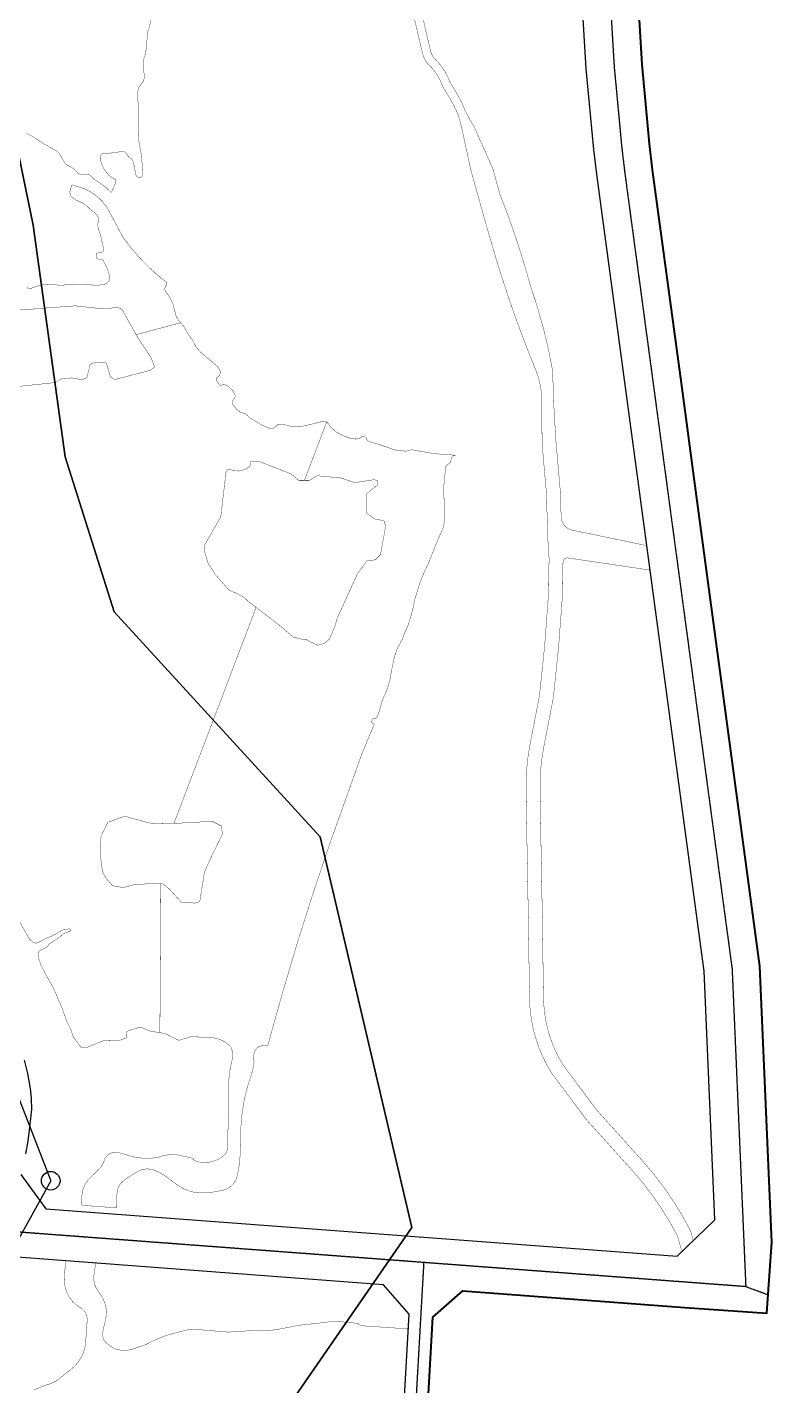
# Model space of a CAD drawing. Header units: millimetres. Extents: x -2018 to 1267, y -2136 to 2585.
# Drawn here: x 735 to 1267, y -178 to 792 of the extents above; entities that cross this region are included whole.
import ezdxf

# ---------------------------------------------------------------- set-up
doc = ezdxf.new("R2010")
doc.units = ezdxf.units.MM
doc.linetypes.add('DASH', pattern=[0.35, 0.25, -0.1])
for name, color, linetype in [('0block', 7, 'Continuous'), ('0lake', 140, 'DASH'), ('0road_center', 10, 'DASH'), ('1origin_square', 40, 'Continuous'), ('1origin_square_circle', 40, 'Continuous'), ('2area_all', 7, 'Continuous'), ('2area_up', 7, 'Continuous')]:
    doc.layers.add(name, color=color, linetype=linetype)
doc.layers.add('0edge', color=40, linetype='Continuous', lineweight=40)

msp = doc.modelspace()

# ---------------------------------------------------------------- linework, layer by layer
at = {"layer": '0block', "color": 7}
for points in [[(730.43, -27.32), (748.39, -51.9), (1199.57, -85.73), (1226.41, -59.72), (1218.76, 117.88), (1142.23, 685.19), (1139.91, 704.59), (1134.49, 762.35), (1098.72, 1358.46)], [(732.76, 54.22), (735.18, 44.79), (737, 34.04), (737.75, 27.07), (738.07, 19.01), (737.43, 12.98), (736.44, 4.37), (735.44, -3.62), (733.8, -12.5)], [(977.67, -661.89), (1007.96, -127.15), (989.49, -106.08), (715.06, -85.5), (691.02, -94.81), (669.62, -117.44), (659.06, -128.04), (653.57, -133.81), (648.97, -138.69), (646.45, -141.26), (640.75, -147.99), (636.07, -154.08), (630.13, -162.59), (623.88, -172.07), (619.99, -178.31)]]:
    msp.add_lwpolyline(points, dxfattribs=at)
at = {"layer": '0edge'}
msp.add_lwpolyline([(994.5, -665.41), (1024.87, -129.15), (1046.34, -110.34), (1204.94, -122.23), (1263.59, -126.34), (1267.13, -75.63), (1258.64, 121.42), (1213.32, 457.41), (1202.47, 537.87), (1181.91, 690.24), (1179.69, 708.84), (1174.38, 765.41), (1162.69, 960.08), (1157.9, 1040), (1138.65, 1360.82)], dxfattribs=at)
at = {"layer": '0lake', "const_width": 0.25}
for points in [[(827.24, 813.55), (822.14, 791.63), (822.01, 791.15), (821.84, 790.68), (821.41, 789.78), (821.26, 789.31), (821.21, 788.81), (820.97, 786.32), (820.91, 785.83), (820.86, 785.33), (820.25, 780.37), (820.19, 779.87), (820.15, 779.37), (819.86, 775.38), (819.81, 774.88), (819.74, 774.39), (819.44, 772.92), (819.32, 772.44), (819.16, 771.96), (818.37, 769.59), (818.25, 769.11), (818.18, 768.61), (817.79, 765.13), (817.75, 764.64), (817.79, 764.14), (818.4, 759.68), (818.46, 759.18), (818.49, 758.69), (818.49, 755.69), (818.47, 755.19), (818.38, 754.69), (818.28, 754.2), (818.14, 753.73), (817.88, 753.3), (816.63, 751.74), (816.32, 751.35), (816.02, 750.95), (814.96, 749.26), (814.7, 748.83), (814.51, 748.37), (814.2, 746.91), (814.1, 746.42), (814.05, 745.92), (814.11, 740.42), (814.12, 739.92), (814.14, 739.42), (814.4, 730.43), (814.42, 729.93), (814.42, 729.43), (814.5, 718.43), (814.51, 717.93), (814.53, 717.43), (814.83, 710.43), (814.88, 709.94), (814.96, 709.44), (816.16, 703.06), (816.24, 702.56), (816.31, 702.07), (817.26, 693.12), (817.3, 692.62), (817.31, 692.12), (817.1, 685.62), (816.95, 685.18), (816.55, 684.89), (816.08, 684.78), (815.58, 684.79), (815.08, 684.81), (814.59, 684.9), (813.62, 685.16), (813.24, 685.43), (812.96, 685.84), (812.69, 686.26), (812.49, 686.71), (812.38, 687.2), (812.17, 688.69), (812.09, 689.18), (812.01, 689.67), (811.31, 693.61), (811.22, 694.1), (811.1, 694.59), (810.69, 696.03), (810.51, 696.49), (810.25, 696.92), (809.68, 697.74), (809.36, 698.13), (808.98, 698.44), (807.73, 699.27), (807.35, 699.6), (807.04, 699.99), (805.93, 701.65), (805.65, 702.06), (805.33, 702.45), (804.97, 702.8), (804.52, 702.95), (803.52, 703.05), (803.03, 703.08), (802.53, 703.07), (800.53, 702.93), (800.03, 702.88), (799.54, 702.81), (796.58, 702.31), (796.09, 702.26), (795.59, 702.22), (789.6, 701.76), (789.11, 701.68), (788.63, 701.54), (788.15, 701.4), (787.77, 701.11), (787.52, 700.68), (787.36, 700.21), (787.3, 699.72), (787.24, 698.22), (787.24, 697.72), (787.33, 697.23), (787.93, 694.8), (788.08, 694.33), (788.29, 693.87), (789.89, 690.76), (790.15, 690.33), (790.44, 689.93), (793.2, 686.38), (793.55, 686.02), (793.95, 685.71), (795.59, 684.57), (796.02, 684.31), (796.46, 684.08), (797.8, 683.41), (798.2, 683.12), (798.44, 682.69), (798.39, 682.21), (798.28, 681.72), (798.16, 681.23), (798.02, 680.75), (797.85, 680.28), (797.32, 678.88), (797.14, 678.41), (796.94, 677.96), (795.22, 674.34), (794.88, 674.09), (791.63, 677.2), (791.26, 677.54), (790.88, 677.86), (787.29, 680.57), (786.88, 680.87), (786.45, 681.12), (783, 683.15), (782.57, 683.4), (782.19, 683.72), (780.96, 685.3), (780.65, 685.69), (780.26, 686.01), (779.44, 686.57), (779.01, 686.82), (778.53, 686.94), (777.53, 687.07), (777.04, 687.13), (776.54, 687.16), (775.06, 686.95), (774.57, 686.86), (774.09, 686.77), (772.64, 687.15), (772.15, 687.27), (771.68, 687.42), (771.21, 687.6), (770.82, 687.85), (770.64, 688.32), (770.43, 688.76), (770.08, 689.12), (769.72, 689.46), (769.36, 689.81), (769.01, 690.18), (768.69, 690.55), (768.33, 690.89), (766.6, 691.9), (766.16, 692.15), (765.73, 692.39), (763.93, 693.28), (763.5, 693.52), (763.11, 693.83), (762.34, 694.47), (761.98, 694.82), (761.69, 695.22), (760.55, 697.45), (760.31, 697.89), (758.47, 700.86), (758.2, 701.29), (757.91, 701.69), (756.88, 702.78), (756.52, 703.13), (756.13, 703.44), (755.72, 703.73), (755.31, 704.01), (754.88, 704.26), (751.83, 705.99), (751.4, 706.23), (750.96, 706.48), (746.16, 709.16), (745.73, 709.41), (745.31, 709.68), (742.01, 711.94), (741.59, 712.22), (741.17, 712.49), (739.05, 713.81), (738.62, 714.07), (738.19, 714.31), (735.5, 715.66), (735.06, 715.89), (734.66, 716.17)], [(1014.11, 814.27), (1023.03, 775.79), (1023.15, 775.3), (1023.28, 774.82), (1023.58, 773.87), (1023.75, 773.4), (1023.95, 772.94), (1024.38, 772.04), (1024.62, 771.6), (1024.89, 771.18), (1025.17, 770.77), (1025.45, 770.35), (1025.76, 769.96), (1026.43, 769.22), (1026.77, 768.85), (1027.1, 768.48), (1029.82, 765.55), (1030.15, 765.17), (1030.45, 764.77), (1032.51, 761.94), (1032.8, 761.53), (1033.07, 761.11), (1035.02, 757.62), (1035.25, 757.18), (1035.46, 756.72), (1036.98, 753.02), (1037.2, 752.57), (1037.45, 752.14), (1039.03, 749.59), (1039.29, 749.17), (1039.55, 748.74), (1042.36, 744.01), (1042.61, 743.58), (1042.85, 743.14), (1045.25, 738.75), (1045.48, 738.31), (1045.69, 737.85), (1047.81, 732.78), (1048.01, 732.32), (1048.23, 731.87), (1050.51, 727.42), (1050.74, 726.98), (1050.98, 726.54), (1053.85, 721.85), (1054.1, 721.42), (1054.33, 720.97), (1067.61, 691.31), (1067.78, 690.84), (1067.92, 690.36), (1072.54, 673.48), (1072.69, 673), (1072.86, 672.53), (1078.76, 657.13), (1078.94, 656.66), (1079.11, 656.19), (1084.55, 640.61), (1084.71, 640.14), (1084.87, 639.66), (1089.86, 623.94), (1090.01, 623.46), (1090.15, 622.98), (1094.81, 606.63), (1094.95, 606.15), (1095.11, 605.68), (1099.49, 592.38), (1099.64, 591.9), (1099.78, 591.42), (1103.61, 577.96), (1103.74, 577.47), (1103.87, 576.99), (1107.14, 563.38), (1107.26, 562.89), (1107.36, 562.4), (1110.18, 548.18), (1110.25, 547.68), (1110.28, 547.19), (1110.91, 535.2), (1110.93, 534.7), (1111.3, 522.71), (1111.32, 522.21), (1111.34, 521.71), (1112.76, 497.25), (1112.79, 496.75), (1112.83, 496.25), (1115.9, 461.39), (1115.94, 460.89), (1115.96, 460.39), (1116.55, 442.9), (1116.57, 442.4), (1116.62, 441.9), (1116.67, 441.41), (1116.73, 440.91), (1116.83, 440.42), (1117.25, 438.98), (1117.39, 438.5), (1117.59, 438.05), (1119.04, 436.01), (1119.35, 435.62), (1119.71, 435.28), (1121.74, 433.82), (1122.17, 433.57), (1122.64, 433.4), (1124.08, 432.97), (1124.56, 432.84), (1125.05, 432.73), (1177.43, 421.84), (1177.76, 421.57), (1177.86, 421.08), (1180.06, 404.73), (1179.89, 404.34), (1179.4, 404.38), (1121.54, 412.98), (1121.04, 413.03), (1120.54, 413.01), (1120.06, 412.91), (1119.59, 412.72), (1119.16, 412.46), (1118.79, 412.14), (1118.47, 411.75), (1118.22, 411.32), (1118.04, 410.85), (1117.95, 410.36), (1117.91, 409.86), (1117.89, 409.36), (1117.72, 404.37), (1117.71, 403.87), (1117.71, 403.37), (1117.59, 387.87), (1117.57, 387.37), (1117.53, 386.87), (1114.75, 349.47), (1114.7, 348.98), (1114.65, 348.48), (1111.03, 313.67), (1110.97, 313.17), (1110.88, 312.68), (1104.02, 277.34), (1103.93, 276.85), (1103.85, 276.35), (1102.53, 267.96), (1102.46, 267.46), (1102.42, 266.96), (1101.7, 258.49), (1101.67, 257.99), (1101.66, 257.49), (1101.54, 248.99), (1101.54, 248.49), (1101.55, 247.99), (1102.21, 204.5), (1102.22, 204), (1103.2, 152.01), (1103.2, 151.51), (1103.93, 99.01), (1103.94, 98.51), (1103.97, 98.01), (1104.42, 90.53), (1104.45, 90.03), (1104.52, 89.53), (1105.74, 81.63), (1105.85, 81.14), (1105.98, 80.66), (1107.79, 73.38), (1107.95, 72.9), (1108.11, 72.43), (1110.6, 65.36), (1110.79, 64.9), (1111, 64.44), (1114.12, 57.62), (1114.36, 57.18), (1114.61, 56.75), (1118.35, 50.25), (1118.62, 49.83), (1118.92, 49.43), (1142.02, 18.62), (1142.34, 18.24), (1142.68, 17.87), (1173.84, -16.64), (1174.18, -17.01), (1174.5, -17.39), (1181.99, -26.12), (1182.3, -26.51), (1182.61, -26.9), (1189.62, -36.01), (1189.91, -36.42), (1190.2, -36.83), (1196.44, -45.89), (1196.73, -46.3), (1196.99, -46.73), (1203.01, -56.52), (1203.27, -56.95), (1203.51, -57.39), (1209.01, -67.49), (1209.18, -67.96), (1209.32, -68.44), (1210.9, -74.23), (1210.93, -74.72), (1203.39, -82.02), (1203.03, -82.35), (1202.74, -81.99), (1199.9, -71.88), (1199.74, -71.4), (1199.54, -70.95), (1194.48, -61.75), (1194.23, -61.31), (1193.98, -60.88), (1188.19, -51.53), (1187.92, -51.11), (1187.63, -50.7), (1181.65, -42.07), (1181.36, -41.66), (1181.06, -41.26), (1174.64, -32.95), (1174.33, -32.56), (1174.01, -32.17), (1167.18, -24.2), (1166.85, -23.82), (1166.52, -23.45), (1134.68, 11.8), (1134.36, 12.18), (1134.05, 12.58), (1110.66, 43.78), (1110.36, 44.18), (1110.09, 44.6), (1106.28, 51.06), (1106.04, 51.5), (1105.82, 51.95), (1102.76, 58.24), (1102.55, 58.7), (1102.36, 59.16), (1099.81, 65.68), (1099.63, 66.14), (1099.47, 66.62), (1097.3, 73.8), (1097.17, 74.28), (1097.06, 74.77), (1095.58, 81.61), (1095.48, 82.1), (1095.4, 82.59), (1094.47, 89.53), (1094.41, 90.03), (1094.36, 90.52), (1093.96, 98.01), (1093.94, 98.51), (1093.93, 99.01), (1093.2, 151.51), (1093.19, 152.01), (1093.18, 152.51), (1092.22, 204), (1092.21, 204.5), (1091.54, 247.99), (1091.54, 248.49), (1091.54, 248.99), (1091.67, 257.99), (1091.68, 258.49), (1091.71, 258.99), (1092.52, 268.46), (1092.57, 268.95), (1092.65, 269.45), (1094.05, 278.34), (1094.13, 278.83), (1094.22, 279.32), (1100.98, 314.17), (1101.07, 314.67), (1101.13, 315.16), (1104.7, 349.48), (1104.75, 349.97), (1104.79, 350.47), (1107.54, 387.37), (1107.58, 387.87), (1107.6, 388.37), (1107.71, 403.87), (1107.71, 404.37), (1107.73, 404.87), (1107.94, 410.86), (1107.95, 411.36), (1107.94, 411.86), (1107.69, 418.36), (1107.64, 418.86), (1107.56, 419.35), (1107.46, 419.84), (1107.38, 420.33), (1107.33, 420.83), (1107.29, 421.33), (1107.26, 421.83), (1107.24, 422.33), (1105.97, 459.81), (1105.95, 460.3), (1105.91, 460.8), (1102.97, 494.17), (1102.94, 494.67), (1102.94, 495.17), (1102.69, 522.17), (1102.69, 522.67), (1102.69, 523.17), (1102.66, 528.17), (1102.65, 528.67), (1102.62, 529.17), (1101.97, 534.63), (1101.91, 535.13), (1101.81, 535.62), (1100.57, 540.98), (1100.44, 541.46), (1100.29, 541.94), (1098.46, 547.12), (1098.29, 547.59), (1098.11, 548.06), (1091.57, 564.29), (1091.39, 564.76), (1091.2, 565.22), (1084.87, 582.07), (1084.7, 582.54), (1084.53, 583.01), (1078.6, 600.01), (1078.44, 600.48), (1078.29, 600.95), (1070.78, 624.28), (1070.63, 624.75), (1070.48, 625.23), (1063.44, 649.22), (1063.3, 649.7), (1063.17, 650.18), (1052.26, 689.19), (1052.13, 689.67), (1052.01, 690.15), (1045.4, 720.44), (1045.29, 720.93), (1045.17, 721.41), (1044.22, 725.3), (1044.1, 725.78), (1043.95, 726.26), (1042.47, 730.51), (1042.28, 730.97), (1042.07, 731.43), (1040.39, 735.06), (1040.17, 735.51), (1039.94, 735.95), (1037.55, 740.34), (1037.3, 740.77), (1037.05, 741.2), (1034.49, 745.5), (1034.24, 745.93), (1033.97, 746.36), (1031.87, 749.76), (1031.63, 750.2), (1031.44, 750.66), (1030.35, 753.45), (1030.16, 753.92), (1029.94, 754.37), (1028.27, 757.44), (1028.02, 757.87), (1027.74, 758.29), (1025.99, 760.73), (1025.7, 761.13), (1025.38, 761.52), (1023.01, 764.09), (1022.67, 764.46), (1022.33, 764.83), (1020.99, 766.31), (1020.69, 766.71), (1019.57, 768.37), (1019.31, 768.79), (1019.08, 769.24), (1018.44, 770.59), (1018.22, 771.04), (1018.05, 771.51), (1017.45, 773.42), (1017.32, 773.9), (1017.2, 774.39), (1008.16, 813.35)], [(734.5, 606.27), (734.93, 606.01), (735.36, 605.76), (735.79, 605.51), (736.28, 605.41), (736.78, 605.39), (737.28, 605.39), (737.76, 605.5), (740.56, 606.58), (741.03, 606.75), (741.5, 606.92), (744.37, 607.8), (744.85, 607.94), (745.34, 608.04), (747.31, 608.37), (747.81, 608.43), (748.31, 608.43), (750.81, 608.33), (751.31, 608.31), (751.8, 608.27), (757.29, 607.85), (757.79, 607.82), (758.29, 607.81), (765.28, 608.04), (765.78, 608.06), (766.28, 608.08), (771.78, 608.35), (772.27, 608.37), (772.77, 608.35), (777.77, 608.16), (778.27, 608.14), (778.77, 608.11), (783.26, 607.76), (783.75, 607.73), (784.25, 607.73), (789.24, 608.06), (789.74, 608.11), (790.21, 608.27), (791.53, 608.98), (791.96, 609.23), (792.31, 609.59), (793.61, 611.11), (793.88, 611.51), (793.94, 612.01), (793.91, 613.01), (793.89, 613.51), (793.84, 614), (793.19, 616.93), (793.06, 617.42), (792.87, 617.88), (791.02, 621.98), (790.81, 622.43), (790.6, 622.88), (789.28, 625.58), (788.99, 625.94), (788.5, 626.04), (787.01, 626.23), (786.52, 626.3), (786.03, 626.4), (785.54, 626.53), (785.09, 626.73), (784.69, 627.03), (784.35, 627.39), (784.17, 627.84), (784.16, 628.34), (784.19, 628.84), (784.24, 629.33), (784.35, 629.82), (784.54, 630.28), (784.82, 630.66), (785.28, 630.85), (785.76, 630.98), (786.25, 631.09), (786.74, 631.17), (788.71, 631.52), (789.13, 631.74), (789.36, 632.17), (789.47, 632.66), (789.48, 633.16), (789.45, 634.16), (789.4, 634.65), (789.3, 635.14), (788.43, 638.53), (788.33, 639.02), (788.24, 639.52), (788.01, 641), (787.91, 641.49), (787.78, 641.97), (787.19, 643.88), (787.04, 644.36), (786.89, 644.83), (785.84, 648.17), (785.7, 648.65), (785.62, 649.15), (785.46, 650.64), (785.44, 651.14), (785.48, 651.63), (785.61, 652.62), (785.67, 653.12), (785.74, 653.62), (785.92, 655.1), (785.87, 655.59), (785.73, 656.07), (785.59, 656.55), (785.39, 657.01), (785.1, 657.41), (783.78, 658.92), (783.44, 659.28), (783.06, 659.61), (780.28, 661.73), (779.9, 662.06), (779.54, 662.4), (777.37, 664.47), (776.97, 664.78), (776.56, 665.06), (774.51, 666.49), (774.07, 666.73), (773.62, 666.93), (769.5, 668.76), (769.06, 668.99), (768.67, 669.3), (766.41, 671.27), (766.07, 671.64), (765.85, 672.08), (765.7, 672.56), (765.62, 673.05), (765.56, 673.55), (765.49, 674.04), (765.52, 674.54), (765.64, 675.53), (765.75, 676.02), (765.91, 676.49), (766.58, 678.38), (766.78, 678.83), (767.02, 679.27), (767.45, 679.39), (767.92, 679.22), (768.85, 678.86), (769.32, 678.69), (769.8, 678.55), (773.64, 677.45), (774.12, 677.31), (774.58, 677.11), (778.7, 675.28), (779.12, 675.02), (779.55, 674.76), (782.94, 672.65), (783.34, 672.34), (783.72, 672.02), (786.79, 669.46), (787.15, 669.1), (787.5, 668.75), (788.21, 668.05), (788.53, 667.66), (788.85, 667.27), (791.95, 663.36), (792.2, 662.92), (792.44, 662.48), (798.61, 651.04), (798.84, 650.6), (799.08, 650.16), (803.05, 642.64), (803.31, 642.21), (803.6, 641.81), (808.41, 635.42), (808.71, 635.02), (809.04, 634.64), (814.55, 628.17), (814.89, 627.8), (815.24, 627.44), (820.8, 621.69), (821.16, 621.34), (821.52, 621), (827.42, 615.6), (827.8, 615.27), (828.19, 614.96), (834.41, 609.93), (834.75, 609.56), (834.74, 609.06), (834.68, 608.57), (834.22, 607.68), (833.99, 607.23), (833.58, 606.32), (833.38, 605.86), (833.23, 605.39), (833.45, 604.41), (833.56, 603.93), (833.78, 603.48), (834.93, 601.84), (835.21, 601.43), (835.5, 601.02), (837.19, 598.54), (837.47, 598.13), (837.67, 597.67), (839.02, 594.44), (839.21, 593.98), (839.37, 593.5), (840.5, 589.15), (840.62, 588.66), (841.37, 585.76), (841.51, 585.28), (841.78, 584.85), (842.85, 583.17), (843.11, 582.74), (843.4, 582.33), (844.39, 581.2), (844.4, 580.93), (813.5, 572.6), (813.01, 572.53), (812.65, 572.77), (802.87, 590.22), (802.54, 590.58), (802.1, 590.81), (800.26, 591.6), (799.79, 591.74), (799.29, 591.76), (788.82, 591.02), (788.32, 590.99), (787.82, 591.02), (769.93, 592.97), (769.43, 593.01), (768.93, 593.01), (726.05, 589.77)], [(728.84, 535.47), (755.19, 538.26), (755.63, 538.49), (756.04, 538.77), (758.54, 540.43), (758.96, 540.7), (759.45, 540.79), (766.41, 541.52), (766.91, 541.54), (767.4, 541.47), (773.31, 540.43), (773.81, 540.36), (774.28, 540.48), (777.13, 541.43), (777.55, 541.69), (777.7, 542.16), (780, 551.37), (780.44, 551.58), (780.92, 551.72), (783.8, 552.58), (784.29, 552.67), (784.79, 552.65), (791.28, 552.29), (791.64, 551.97), (794.31, 542.86), (794.49, 542.4), (794.87, 542.08), (796.91, 540.63), (797.33, 540.4), (797.83, 540.46), (822.03, 546.7), (822.52, 546.83), (822.98, 547), (825.78, 549.1), (826.06, 549.45), (825.94, 549.93), (823.47, 555.94), (823.25, 556.39), (822.99, 556.82), (814.39, 569.72), (814.13, 570.14), (813.88, 570.58), (813.15, 571.88), (813.01, 572.35), (813.38, 572.57), (844.28, 580.9), (844.74, 580.77), (845.08, 580.41), (846.73, 578.53), (847, 578.12), (847.25, 577.68), (849.17, 574.17), (849.42, 573.74), (849.71, 573.33), (852.93, 568.87), (853.18, 568.44), (853.41, 568), (855.73, 563.57), (856.03, 563.17), (856.37, 562.8), (859.07, 559.85), (859.41, 559.48), (859.79, 559.15), (865.13, 554.64), (865.52, 554.32), (866.3, 553.69), (866.68, 553.37), (867.05, 553.03), (867.79, 552.36), (868.16, 552.03), (868.54, 551.7), (870.81, 549.74), (871.17, 549.39), (871.43, 548.97), (872.99, 546.4), (873.1, 545.92), (873, 545.43), (872.58, 543.47), (872.34, 543.04), (871.1, 542.19), (870.69, 541.91), (870.31, 541.59), (870.22, 541.1), (870.13, 540.61), (870.05, 540.12), (870.31, 539.69), (870.86, 538.86), (871.13, 538.44), (871.43, 538.03), (872.37, 536.87), (872.69, 536.49), (873.16, 536.32), (873.65, 536.35), (874.15, 536.44), (874.63, 536.58), (875.11, 536.71), (875.59, 536.79), (876.55, 536.54), (877.04, 536.4), (877.5, 536.23), (878.76, 535.42), (879.17, 535.13), (879.53, 534.78), (881.93, 532.24), (882.25, 531.86), (882.49, 531.42), (883.46, 529.11), (883.64, 528.65), (883.7, 528.18), (883.5, 527.72), (883.29, 527.26), (883.03, 526.84), (882.68, 526.49), (882.34, 526.12), (882, 525.75), (881.69, 525.36), (881.5, 524.91), (881.47, 524.42), (881.47, 523.92), (881.53, 523.42), (881.64, 522.94), (881.91, 522.52), (884.36, 519.36), (884.69, 518.99), (885.08, 518.68), (887.09, 517.18), (887.52, 516.94), (888, 516.83), (888.49, 516.73), (888.97, 516.59), (889.93, 516.29), (890.4, 516.14), (890.85, 515.92), (891.24, 515.61), (891.63, 515.3), (892.01, 514.98), (893.13, 513.98), (893.5, 513.64), (893.86, 513.29), (894.21, 512.94), (894.6, 512.64), (895.92, 511.91), (896.36, 511.67), (896.79, 511.42), (898.52, 510.42), (898.95, 510.17), (899.37, 509.9), (901.88, 508.25), (902.31, 507.99), (902.76, 507.77), (905.07, 506.82), (905.53, 506.63), (905.99, 506.44), (908.31, 505.51), (908.79, 505.36), (909.28, 505.33), (909.78, 505.35), (910.28, 505.41), (910.73, 505.61), (911.14, 505.89), (911.56, 506.16), (912.81, 506.99), (913.22, 507.28), (913.57, 507.63), (913.88, 508.02), (914.26, 508.29), (914.75, 508.39), (915.24, 508.49), (915.74, 508.54), (916.24, 508.52), (917.23, 508.42), (917.73, 508.36), (918.22, 508.27), (924.05, 506.85), (924.54, 506.76), (925.04, 506.72), (928.03, 506.52), (928.53, 506.53), (929.02, 506.61), (931.49, 507), (931.98, 507.08), (932.47, 507.18), (937.83, 508.43), (938.32, 508.55), (938.8, 508.66), (941.72, 509.36), (942.21, 509.47), (942.69, 509.6), (944.61, 510.16), (945.1, 510.28), (945.59, 510.37), (947.56, 510.67), (948.06, 510.66), (948.54, 510.54), (948.98, 510.33), (948.95, 509.9), (948.92, 509.83), (933.26, 468.71), (932.88, 468.41), (929.88, 468.41), (929.38, 468.41), (928.89, 468.47), (924.31, 472.34), (923.93, 472.66), (923.53, 472.97), (901.19, 481.74), (900.73, 481.91), (900.23, 482), (895.23, 482), (894.78, 481.94), (894.7, 481.44), (894.45, 479.46), (894.37, 478.97), (894.14, 478.54), (891.74, 476.74), (891.33, 476.44), (890.91, 476.2), (886.54, 475.11), (886.05, 475.03), (885.56, 475.09), (879.14, 476.1), (878.64, 476.17), (878.21, 476.11), (877.44, 474.83), (877.19, 474.39), (877.02, 473.93), (873.42, 443.14), (873.34, 442.65), (873.17, 442.18), (861.8, 422.19), (861.56, 421.75), (861.41, 421.29), (861.76, 417.81), (861.83, 417.31), (861.96, 416.83), (864.12, 409.65), (864.29, 409.18), (864.52, 408.74), (869.43, 401.2), (869.72, 400.79), (870.05, 400.41), (878.67, 390.68), (879.02, 390.32), (879.42, 390.04), (885.75, 387.06), (886.2, 386.84), (886.65, 386.61), (889.3, 385.21), (889.74, 384.96), (890.13, 384.66), (893.04, 381.92), (893.42, 381.59), (893.81, 381.28), (898.18, 377.93), (898.44, 377.56), (898.36, 377.08), (839.99, 223.82), (839.68, 223.47), (839.2, 223.39), (825.2, 223.07), (824.7, 223.12), (824.22, 223.23), (814.07, 225.93), (813.59, 226.07), (813.11, 226.2), (804.92, 228.49), (804.43, 228.47), (803.96, 228.33), (792.68, 224.23), (792.37, 223.86), (792.15, 223.42), (788.69, 216.2), (788.48, 215.75), (788.31, 215.28), (787.05, 211.48), (787.01, 210.99), (787.03, 210.49), (787.71, 197), (787.75, 196.51), (787.81, 196.01), (788.8, 189.08), (788.98, 188.62), (789.22, 188.18), (791.11, 184.66), (791.35, 184.22), (791.66, 183.82), (795.56, 179.27), (795.97, 178.98), (796.45, 178.86), (803.32, 177.55), (803.82, 177.6), (804.3, 177.74), (809.58, 179.29), (810.07, 179.37), (810.57, 179.42), (826.51, 180.8), (827, 180.77), (827.5, 180.71), (829.98, 180.38), (830.43, 180.19), (829.81, 74.69), (829.79, 74.2), (829.37, 74.02), (823.44, 74.95), (822.95, 75.03), (822.47, 75.17), (816.51, 77.75), (816.05, 77.94), (815.57, 77.97), (806.56, 74.98), (806.22, 74.69), (806.14, 74.19), (806.02, 70.7), (805.81, 70.29), (805.37, 70.07), (800.2, 68.17), (799.71, 68.11), (799.21, 68.12), (790.21, 68.33), (789.72, 68.26), (789.25, 68.09), (784.13, 66.08), (783.67, 65.9), (783.21, 65.71), (778.13, 63.58), (777.64, 63.51), (777.14, 63.51), (773.64, 63.51), (773.27, 63.78), (772.96, 64.18), (768.42, 70.14), (768.13, 70.55), (767.93, 71.01), (766.16, 76.21), (765.96, 76.67), (765.74, 77.12), (763.3, 82.05), (763.08, 82.5), (762.91, 82.97), (759.73, 91.92), (759.56, 92.39), (759.36, 92.85), (756.36, 99.72), (756.16, 100.18), (753.54, 106.13), (753.31, 106.57), (753.07, 107.01), (747.66, 116.59), (747.42, 117.03), (747.2, 117.47), (744.81, 122.43), (744.6, 122.89), (744.43, 123.35), (742.92, 127.59), (742.77, 128.07), (742.76, 128.56), (742.94, 131.05), (743.14, 131.51), (743.42, 131.92), (744.02, 132.72), (744.43, 132.99), (744.89, 133.18), (746.75, 133.92), (747.21, 134.11), (747.64, 134.36), (748.91, 135.16), (749.31, 135.46), (749.62, 135.85), (750.49, 137.07), (750.86, 137.41), (751.27, 137.69), (757.96, 142.07), (758.34, 142.4), (758.72, 142.73), (760.57, 144.41), (761.01, 144.64), (761.47, 144.84), (763.31, 145.61), (763.78, 145.79), (764.26, 145.94), (765.68, 146.41), (765.85, 146.85), (765.78, 147.34), (765.7, 147.83), (765.47, 148.19), (761.04, 147.36), (760.56, 147.25), (760.09, 147.07), (753.98, 143.66), (753.54, 143.42), (753.08, 143.21), (748.95, 141.44), (748.49, 141.24), (748.04, 141.02), (745.79, 139.93), (745.35, 139.7), (744.91, 139.45), (743.18, 138.45), (742.74, 138.22), (742.26, 138.1), (741.26, 137.99), (740.77, 137.96), (740.28, 138.03), (739.39, 138.49), (738.96, 138.73), (738.57, 139.04), (737.07, 140.37), (736.7, 140.71), (736.37, 141.08), (687.94, 226.85)], [(739.45, -181.32), (746.85, -178.28), (747.32, -178.11), (747.79, -177.96), (750.65, -177.04), (751.13, -176.88), (751.59, -176.7), (752.99, -176.16), (753.45, -175.96), (753.89, -175.72), (755.21, -175.02), (755.64, -174.75), (756.05, -174.46), (757.28, -173.61), (757.67, -173.3), (758.06, -172.99), (765.91, -166.79), (766.29, -166.46), (768.9, -164.13), (769.25, -163.78), (769.58, -163.4), (771.54, -161.13), (771.84, -160.73), (772.1, -160.31), (773.71, -157.77), (773.92, -157.32), (775.13, -154.57), (775.33, -154.11), (775.46, -153.63), (776.25, -150.74), (776.35, -150.25), (776.76, -146.77), (776.81, -146.27), (777.78, -132.31), (777.81, -131.81), (777.84, -130.31), (777.78, -129.81), (777.7, -129.32), (777.63, -128.82), (777.5, -128.34), (777.35, -127.86), (777.2, -127.39), (777.01, -126.92), (776.78, -126.48), (776.55, -126.03), (776.31, -125.6), (775.71, -124.8), (775.41, -124.4), (774.69, -123.7), (774.33, -123.36), (773.92, -123.06), (773.1, -122.49), (772.69, -122.21), (770.63, -120.8), (770.22, -120.51), (769.81, -120.22), (767.63, -118.15), (767.27, -117.81), (766.95, -117.42), (765.44, -115.43), (765.14, -115.03), (764.86, -114.62), (763.49, -111.95), (763.26, -111.5), (763.11, -111.03), (762.36, -108.64), (762.21, -108.17), (762.1, -107.68), (761.71, -105.21), (761.64, -104.71), (761.57, -104.22), (761.47, -101.22), (761.46, -100.72), (761.5, -100.22), (761.71, -97.73), (761.76, -97.23), (761.81, -96.74), (762.52, -89.77), (762.58, -89.28), (763.02, -89.1), (783.46, -90.63), (783.82, -90.81), (783.81, -91.3), (782.94, -97.24), (782.87, -97.74), (782.8, -98.23), (782.6, -99.72), (782.56, -100.21), (782.55, -100.71), (782.56, -101.71), (782.57, -102.21), (782.61, -102.71), (782.84, -104.19), (782.93, -104.69), (783.05, -105.17), (783.34, -106.13), (783.49, -106.6), (783.67, -107.07), (784.31, -108.43), (784.55, -108.86), (784.83, -109.28), (785.38, -110.11), (785.66, -110.53), (785.95, -110.94), (787.11, -112.57), (787.38, -112.98), (787.65, -113.41), (788.68, -115.12), (788.92, -115.56), (789.13, -116.01), (790.16, -118.29), (790.33, -118.76), (790.47, -119.24), (791.11, -121.65), (791.21, -122.14), (791.27, -122.64), (791.51, -125.13), (791.53, -125.63), (791.51, -126.13), (791.26, -129.62), (791.19, -130.11), (791.08, -130.6), (790.25, -134), (790.14, -134.49), (790.03, -134.98), (789.08, -139.37), (788.99, -139.87), (788.93, -140.36), (788.87, -140.86), (788.85, -141.36), (788.87, -141.86), (788.9, -142.36), (788.97, -142.85), (789.08, -143.34), (789.2, -143.82), (789.36, -144.29), (789.55, -144.76), (789.75, -145.21), (790, -145.65), (790.26, -146.07), (790.55, -146.48), (790.87, -146.87), (791.2, -147.24), (791.55, -147.59), (791.93, -147.92), (793.86, -149.51), (794.26, -149.81), (794.67, -150.09), (796.81, -151.39), (797.24, -151.65), (797.7, -151.83), (800.6, -152.59), (801.09, -152.68), (803.82, -152.92), (804.32, -152.94), (806.81, -152.75), (807.31, -152.71), (807.8, -152.61), (810.23, -152.01), (810.71, -151.89), (818.29, -149.32), (818.77, -149.16), (819.23, -148.99), (825.07, -146.13), (825.52, -145.91), (833.35, -142.59), (833.81, -142.39), (834.28, -142.24), (840.57, -140.6), (841.06, -140.47), (848.8, -138.46), (849.28, -138.34), (849.78, -138.27), (855.27, -137.97), (855.77, -137.95), (856.27, -137.95), (862.24, -138.53), (862.74, -138.58), (863.24, -138.62), (870.22, -139.17), (870.71, -139.21), (871.21, -139.25), (877.69, -139.82), (878.19, -139.86), (878.69, -139.87), (886.18, -139.51), (886.68, -139.48), (893.65, -138.88), (894.15, -138.83), (894.65, -138.82), (904.15, -138.77), (904.65, -138.76), (911.14, -138.36), (911.63, -138.33), (912.13, -138.26), (920, -136.82), (920.49, -136.73), (928.83, -135.09), (929.32, -135), (935.29, -134.37), (935.79, -134.32), (936.28, -134.26), (943.24, -133.48), (943.74, -133.42), (944.23, -133.36), (948.2, -132.84), (948.69, -132.77), (949.19, -132.71), (952.18, -132.48), (952.68, -132.44), (953.18, -132.44), (954.68, -132.49), (955.18, -132.5), (955.68, -132.51), (957.68, -132.44), (958.18, -132.43), (958.68, -132.42), (971.12, -133.64), (971.61, -133.7), (971.65, -134.19), (971.78, -134.62), (972.26, -134.74), (972.75, -134.86), (974.2, -135.25), (974.68, -135.37), (975.18, -135.43), (985.16, -136.06), (985.66, -136.1), (986.16, -136.13), (989.14, -136.47), (989.63, -136.53), (990.13, -136.57), (994.13, -136.79), (994.62, -136.82), (995.12, -136.84), (995.62, -136.87), (996.12, -136.9), (996.62, -136.92), (1006.62, -137.2), (1007.11, -137.25), (1007.35, -137.59), (1006.2, -157.05), (1006.17, -157.55), (1006.13, -158.05), (1004.77, -179.51)]]:
    msp.add_lwpolyline(points, dxfattribs=at)
msp.add_lwpolyline([(829.81, 74.21), (830.42, 179.71), (830.52, 180.19), (830.94, 180.25), (831.93, 180.12), (832.38, 179.92), (832.78, 179.61), (835.87, 177.08), (836.25, 176.76), (836.6, 176.4), (844.74, 167.58), (845.12, 167.26), (845.61, 167.18), (854.08, 166.53), (854.58, 166.5), (855.06, 166.62), (857.94, 167.48), (858.33, 167.78), (858.41, 168.27), (861.61, 188.52), (861.81, 188.98), (865.88, 198.12), (866.08, 198.57), (866.3, 199.02), (874.44, 215.64), (874.42, 216.14), (873.8, 221.1), (873.73, 221.59), (873.29, 221.82), (867.92, 224.5), (867.48, 224.72), (867.01, 224.89), (841.55, 223.46), (841.05, 223.43), (840.55, 223.42), (840.06, 223.43), (840.01, 223.87), (898.38, 377.14), (898.7, 377.47), (899.1, 377.23), (915.37, 364.76), (915.76, 364.44), (916.14, 364.12), (924.87, 356.64), (925.32, 356.41), (925.8, 356.28), (930.65, 355.09), (931.14, 354.97), (933.08, 354.48), (933.57, 354.37), (933.93, 354.7), (934.27, 355.06), (934.68, 354.82), (935.08, 354.52), (936.28, 353.61), (936.72, 353.38), (937.17, 353.17), (942.15, 350.84), (942.63, 350.68), (943.11, 350.81), (946.97, 351.86), (947.39, 352.12), (950.15, 354.27), (950.55, 354.58), (950.88, 354.95), (954.16, 362.25), (954.37, 362.7), (954.55, 363.17), (956.39, 369.4), (956.53, 369.88), (956.72, 370.35), (970.59, 400.84), (970.8, 401.29), (971.01, 401.75), (977.55, 410.59), (977.86, 410.98), (978.3, 411.2), (983.29, 411.56), (983.77, 411.63), (984.14, 411.97), (986.97, 414.8), (987.31, 415.16), (987.52, 415.61), (988.57, 421.52), (988.65, 422.01), (988.74, 422.5), (991.07, 435.29), (991.13, 435.79), (991.04, 436.28), (990.09, 439.12), (989.87, 439.53), (989.4, 439.69), (983.99, 440.7), (983.51, 440.82), (983.06, 441.03), (978.17, 444.52), (977.79, 444.83), (977.58, 445.25), (977.58, 458.25), (977.61, 458.74), (977.84, 459.15), (979.41, 460.4), (979.8, 460.71), (980.19, 461.02), (984.91, 464.73), (985.27, 465.07), (985.41, 465.52), (985.41, 468.02), (985.17, 468.39), (984.7, 468.51), (982.72, 468.79), (982.22, 468.77), (981.73, 468.7), (969.37, 466.83), (968.87, 466.82), (968.39, 466.95), (959.89, 469.9), (959.41, 470.04), (958.91, 470.11), (942.49, 471.67), (942, 471.59), (941.56, 471.35), (936.88, 468.47), (936.39, 468.41), (935.89, 468.41), (933.39, 468.41), (933.3, 468.82), (948.78, 509.48), (948.97, 509.94), (949.22, 510.08), (949.82, 509.28), (950.12, 508.88), (950.41, 508.48), (951.86, 506.43), (952.17, 506.05), (952.54, 505.71), (955.64, 503.18), (956.03, 502.87), (956.46, 502.61), (960.38, 500.41), (960.83, 500.2), (961.31, 500.04), (966.06, 498.48), (966.53, 498.32), (967.02, 498.2), (969, 497.96), (969.5, 497.92), (970, 497.94), (972, 498.03), (972.46, 498.15), (972.86, 498.45), (974.02, 499.41), (974.43, 499.69), (974.89, 499.86), (975.38, 499.9), (975.86, 499.77), (976.31, 499.55), (976.73, 499.28), (977.05, 498.91), (977.7, 497.56), (977.99, 497.16), (978.37, 496.84), (978.77, 496.54), (979.18, 496.26), (979.64, 496.05), (985.85, 494.16), (986.33, 494.01), (986.81, 493.86), (991.55, 492.29), (992.03, 492.13), (992.5, 491.96), (996.72, 490.41), (997.19, 490.24), (997.68, 490.12), (999.66, 489.87), (1000.16, 489.81), (1000.65, 489.75), (1004.63, 489.3), (1005.13, 489.28), (1005.62, 489.31), (1007.12, 489.42), (1007.62, 489.48), (1008.09, 489.63), (1008.99, 490.05), (1009.45, 490.26), (1009.92, 490.31), (1020.25, 488.4), (1020.74, 488.31), (1022.72, 488.02), (1023.22, 487.95), (1023.71, 487.89), (1025.69, 487.63), (1026.19, 487.56), (1026.69, 487.51), (1027.18, 487.45), (1033.65, 486.81), (1034.15, 486.77), (1034.65, 486.74), (1040.64, 486.38), (1040.94, 486.26), (1039.99, 485.96), (1039.53, 485.79), (1039.15, 485.46), (1038.81, 485.09), (1038.48, 484.72), (1038.22, 484.3), (1037.99, 483.33), (1037.88, 482.84), (1037.76, 482.36), (1037.63, 481.87), (1037.5, 481.39), (1037.29, 480.96), (1036.06, 480.1), (1035.65, 479.81), (1035.26, 479.49), (1034.88, 479.17), (1034.51, 478.84), (1034.23, 478.43), (1034.06, 477.96), (1033.91, 477.49), (1033.81, 477), (1033.57, 473.51), (1033.53, 473.01), (1033.48, 472.51), (1032.75, 465.05), (1032.72, 464.55), (1032.72, 464.05), (1033.05, 441.05), (1033.05, 440.55), (1033.02, 440.05), (1032.84, 437.56), (1032.8, 437.06), (1032.73, 436.57), (1032.38, 435.11), (1032.25, 434.62), (1032.08, 434.15), (1031.88, 433.69), (1029.02, 427.31), (1028.82, 426.85), (1028.63, 426.39), (1025.72, 419.47), (1025.54, 419.01), (1025.39, 418.53), (1025.1, 417.58), (1024.94, 417.1), (1024.75, 416.64), (1023.39, 413.41), (1023.2, 412.95), (1023.02, 412.48), (1021.6, 408.74), (1021.42, 408.28), (1021.21, 407.83), (1020.68, 406.98), (1020.42, 406.55), (1020.19, 406.11), (1017.13, 399.26), (1016.93, 398.8), (1016.76, 398.33), (1015.56, 395.04), (1015.39, 394.57), (1015.23, 394.1), (1013.52, 388.35), (1013.38, 387.87), (1013.23, 387.39), (1012.29, 384.54), (1012.14, 384.06), (1012.02, 383.58), (1010.61, 376.72), (1010.5, 376.24), (1010.37, 375.75), (1008.43, 369.03), (1008.29, 368.55), (1008.15, 368.07), (1007.58, 366.15), (1007.44, 365.67), (1007.27, 365.2), (1004.5, 358.77), (1004.31, 358.31), (1004.13, 357.84), (1003.08, 355.03), (1002.9, 354.56), (1002.7, 354.11), (1001.23, 351.49), (1000.99, 351.05), (1000.74, 350.62), (999.77, 348.87), (999.54, 348.43), (999.35, 347.97), (997.69, 343.25), (997.53, 342.78), (997.39, 342.3), (996.43, 337.9), (996.32, 337.41), (996.22, 336.92), (994.98, 330.54), (994.88, 330.05), (994.8, 329.56), (994.33, 326.6), (994.24, 326.1), (994.11, 325.62), (992.45, 319.86), (992.3, 319.38), (992.11, 318.91), (989.09, 312.05), (988.9, 311.59), (988.76, 311.11), (986.26, 302.46), (986.11, 301.99), (985.9, 301.53), (984.55, 298.86), (984.25, 298.49), (983.78, 298.33), (983.29, 298.33), (982.82, 298.49), (982.35, 298.52), (982.05, 298.15), (981.01, 295.88), (981.15, 295.47), (981.57, 295.2), (982.43, 294.7), (982.83, 294.4), (982.86, 293.92), (982.67, 293.46), (974.36, 273.63), (974.17, 273.16), (974, 272.69), (950.97, 208.18), (950.8, 207.71), (939.3, 173.59), (939.15, 173.12), (928.25, 138.81), (928.11, 138.33), (917.96, 104.31), (917.82, 103.83), (917.68, 103.35), (906.92, 64.82), (906.45, 64.69), (905.95, 64.72), (905.45, 64.75), (904.95, 64.78), (904.45, 64.79), (903.95, 64.79), (903.45, 64.76), (902.96, 64.69), (902.47, 64.6), (901.99, 64.47), (901.51, 64.31), (901.04, 64.14), (900.6, 63.91), (900.16, 63.66), (899.74, 63.4), (899.35, 63.09), (898.96, 62.77), (898.63, 62.4), (898.1, 61.56), (897.84, 61.13), (897.65, 60.67), (897.45, 60.21), (897.26, 59.74), (897.12, 59.27), (897, 58.78), (896.88, 58.29), (896.79, 57.8), (896.7, 56.81), (896.67, 56.31), (896.69, 55.81), (896.73, 55.31), (896.77, 54.81), (896.85, 54.32), (896.96, 53.83), (897.07, 53.34), (897.11, 52.85), (896.35, 48.41), (896.26, 47.92), (896.15, 47.43), (896.04, 46.95), (895.91, 46.46), (895.77, 45.98), (894.76, 42.63), (894.61, 42.16), (894.45, 41.68), (894.3, 41.21), (894.14, 40.73), (892.56, 35.99), (892.41, 35.51), (892.29, 35.03), (890.28, 26.77), (890.16, 26.28), (890.06, 25.79), (888.61, 16.91), (888.54, 16.41), (888.49, 15.92), (887.76, 7.45), (887.72, 6.95), (887.68, 6.45), (887.6, -2.55), (887.59, -3.05), (887.59, -3.55), (887.46, -9.05), (887.44, -9.55), (887.4, -10.05), (887.02, -15.03), (886.98, -15.53), (886.94, -16.03), (886.37, -21.5), (886.31, -21.99), (886.23, -22.49), (885.16, -27.88), (885.05, -28.37), (884.92, -28.85), (884.63, -29.81), (884.48, -30.29), (884.29, -30.75), (883.86, -31.65), (883.63, -32.1), (883.38, -32.53), (882.81, -33.35), (882.52, -33.76), (882.21, -34.15), (881.52, -34.88), (881.18, -35.24), (880.81, -35.57), (880.02, -36.19), (879.62, -36.49), (879.21, -36.77), (878.34, -37.26), (877.9, -37.5), (877.45, -37.72), (876.51, -38.06), (876.04, -38.23), (875.57, -38.39), (869.69, -39.58), (869.19, -39.67), (868.7, -39.75), (862.74, -40.45), (862.24, -40.5), (861.74, -40.51), (858.74, -40.53), (858.24, -40.52), (857.75, -40.47), (854.77, -40.09), (854.28, -40.02), (853.79, -39.91), (850.89, -39.13), (850.41, -38.99), (849.94, -38.83), (847.18, -37.66), (846.72, -37.46), (846.27, -37.25), (843.26, -35.46), (842.83, -35.2), (842.43, -34.9), (840.42, -33.41), (840.02, -33.12), (839.62, -32.82), (833.57, -28.38), (833.16, -28.09), (832.74, -27.83), (829.72, -26.06), (829.28, -25.82), (828.82, -25.62), (826.07, -24.43), (825.61, -24.24), (825.14, -24.06), (823.69, -23.68), (823.2, -23.57), (822.71, -23.5), (821.71, -23.41), (821.21, -23.36), (820.71, -23.34), (819.22, -23.46), (818.72, -23.51), (818.23, -23.6), (816.78, -23.97), (816.3, -24.11), (815.84, -24.3), (814.92, -24.71), (814.47, -24.91), (814.02, -25.14), (809.73, -27.7), (809.3, -27.96), (808.88, -28.23), (804.37, -31.37), (803.96, -31.67), (803.59, -32), (803.21, -32.32), (802.84, -32.66), (802.48, -33.01), (801.84, -33.77), (801.52, -34.16), (801.24, -34.57), (800.72, -35.42), (800.47, -35.86), (800.26, -36.31), (800.07, -36.77), (799.87, -37.24), (799.7, -37.7), (799.46, -38.67), (799.34, -39.16), (799.26, -39.65), (799.16, -40.65), (799.12, -41.15), (799.1, -41.64), (798.97, -47.64), (798.96, -48.14), (798.9, -50.64), (798.76, -51.06), (798.28, -51.13), (774.35, -49.33), (774.05, -49.05), (773.99, -48.56), (773.86, -46.56), (773.84, -46.06), (773.86, -45.56), (774.09, -42.57), (774.13, -42.07), (774.2, -41.58), (774.51, -39.6), (774.59, -39.11), (774.72, -38.63), (775.34, -36.72), (775.5, -36.25), (775.7, -35.8), (776.6, -34.01), (776.83, -33.57), (777.11, -33.15), (778.28, -31.53), (778.57, -31.12), (778.91, -30.75), (780.31, -29.33), (780.67, -28.98), (781.03, -28.63), (783.96, -25.91), (784.32, -25.56), (784.66, -25.2), (787.38, -22.27), (787.71, -21.89), (787.99, -21.47), (788.51, -20.62), (788.76, -20.19), (789, -19.75), (789.23, -19.31), (789.46, -18.86), (789.64, -18.4), (789.98, -17.45), (790.15, -16.99), (790.32, -16.52), (790.51, -16.05), (790.74, -15.61), (790.99, -15.18), (791.28, -14.77), (791.59, -14.37), (791.91, -13.99), (792.27, -13.65), (792.65, -13.32), (793.04, -13.01), (793.46, -12.74), (793.89, -12.48), (794.34, -12.27), (794.8, -12.08), (795.27, -11.9), (795.75, -11.78), (796.24, -11.68), (796.74, -11.61), (797.24, -11.58), (797.74, -11.56), (798.23, -11.6), (798.73, -11.66), (801.71, -12.03), (802.19, -12.15), (802.67, -12.29), (805.55, -13.14), (806.03, -13.29), (806.5, -13.43), (810.32, -14.63), (810.81, -14.73), (811.3, -14.82), (815.25, -15.48), (815.74, -15.53), (816.24, -15.55), (820.24, -15.68), (820.74, -15.67), (821.24, -15.66), (825.24, -15.54), (825.74, -15.51), (826.24, -15.46), (827.23, -15.35), (827.72, -15.27), (828.21, -15.15), (829.17, -14.87), (829.65, -14.73), (830.12, -14.58), (832.51, -13.84), (833, -13.73), (833.49, -13.64), (835.46, -13.29), (835.95, -13.2), (836.45, -13.16), (838.95, -13.03), (839.45, -13.02), (839.94, -13.05), (841.44, -13.16), (841.93, -13.23), (842.43, -13.33), (843.4, -13.54), (843.89, -13.64), (844.38, -13.76), (846.32, -14.23), (846.81, -14.35), (847.3, -14.45), (850.73, -15.11), (851.22, -15.21), (851.71, -15.33), (852.18, -15.49), (852.65, -15.68), (853.08, -15.93), (853.48, -16.22), (853.86, -16.55), (854.22, -16.9), (854.59, -17.23), (855, -17.52), (855.43, -17.77), (855.89, -17.96), (856.38, -18.08), (856.87, -18.18), (858.83, -18.57), (859.32, -18.66), (859.82, -18.7), (862.32, -18.78), (862.82, -18.78), (863.31, -18.74), (865.79, -18.42), (866.28, -18.33), (866.77, -18.2), (869.16, -17.49), (869.63, -17.31), (870.08, -17.1), (872.34, -16.02), (872.76, -15.76), (873.17, -15.47), (874.82, -14.33), (875.22, -14.04), (875.59, -13.7), (875.95, -13.35), (876.28, -12.98), (876.59, -12.59), (876.88, -12.18), (877.14, -11.75), (877.37, -11.31), (877.58, -10.86), (877.75, -10.39), (877.89, -9.91), (878.02, -9.43), (878.09, -8.93), (878.16, -8.44), (878.18, -7.94), (878.16, -7.44), (878.14, -6.94), (878.15, -6.44), (878.16, -5.94), (878.7, 12.55), (878.72, 13.05), (878.73, 13.55), (878.9, 23.05), (878.9, 23.55), (878.9, 24.05), (878.86, 33.05), (878.87, 33.55), (878.88, 34.05), (879.06, 40.05), (879.09, 40.55), (879.14, 41.05), (879.92, 47.5), (880.02, 47.99), (880.12, 48.48), (881.38, 54.35), (881.47, 54.84), (881.55, 55.33), (881.76, 56.81), (881.79, 57.31), (881.78, 57.81), (881.75, 58.81), (881.74, 59.31), (881.66, 59.81), (881.37, 61.28), (881.25, 61.76), (881.09, 62.23), (880.56, 63.64), (880.29, 64.05), (879.94, 64.41), (879.57, 64.75), (879.19, 65.08), (877.66, 66.36), (877.25, 66.65), (876.83, 66.92), (875.13, 67.97), (874.68, 68.19), (874.22, 68.39), (872.38, 69.18), (871.91, 69.33), (871.42, 69.46), (869.97, 69.84), (869.49, 69.97), (869, 70.07), (866.05, 70.62), (865.56, 70.7), (865.06, 70.72), (852.06, 70.97), (851.56, 70.96), (851.08, 70.84), (843.92, 68.61), (843.43, 68.5), (842.98, 68.67), (833.52, 73.22), (833.06, 73.43), (832.57, 73.52), (830.1, 73.91), (829.81, 74.16)], close=True, dxfattribs=at)
at = {"layer": '0road_center'}
for points in [[(1114.93, 1700.63), (1100.61, 1665.3), (1118.68, 1359.64), (1154.43, 763.88), (1159.8, 706.71), (1162.07, 687.71), (1238.7, 119.65), (1248.49, -107.45)], [(1264.49, -113.41), (1248.49, -107.45), (607.2, -59.36), (380.56, -30.19), (186.76, -24.69), (-29.5, -18.19), (-237.41, 14)], [(896.67, -2052), (960.8, -1071.93), (968.27, -949.09), (984.33, -694.68), (1018.57, -90.21)], [(896.67, -2052), (960.8, -1071.93), (968.27, -949.09), (984.33, -694.68), (1018.57, -90.21)]]:
    msp.add_lwpolyline(points, dxfattribs=at)
at = {"layer": '1origin_square'}
msp.add_lwpolyline([(246.46, 658.88), (303.78, 986.22), (470.06, 766.05), (587.56, 391), (751.79, -31.78), (500.83, -484.34), (520.61, -1085.05), (416.44, -1710.17)], dxfattribs=at)
at = {"layer": '1origin_square_circle'}
msp.add_circle((751.79, -31.78), 6.63, dxfattribs=at)
at = {"layer": '2area_all'}
msp.add_lwpolyline([(-172.58, 1260.59), (-57.16, 1245.26), (197.73, 1245.26), (485.5, 1167.14), (674.76, 963.54), (739.24, 650.75), (762.18, 485.15), (797.2, 374.39), (944.44, 213.91), (1009.87, -65.19), (827.51, -328.67)], dxfattribs=at)
at = {"layer": '2area_up'}
msp.add_lwpolyline([(827.51, -328.67), (1009.87, -65.19), (944.44, 213.91), (797.2, 374.39), (762.18, 485.15), (739.24, 650.75), (674.76, 963.54), (485.5, 1167.14), (197.73, 1245.26), (-57.16, 1245.26), (-172.58, 1260.59)], dxfattribs=at)

doc.saveas('drawing.dxf')
